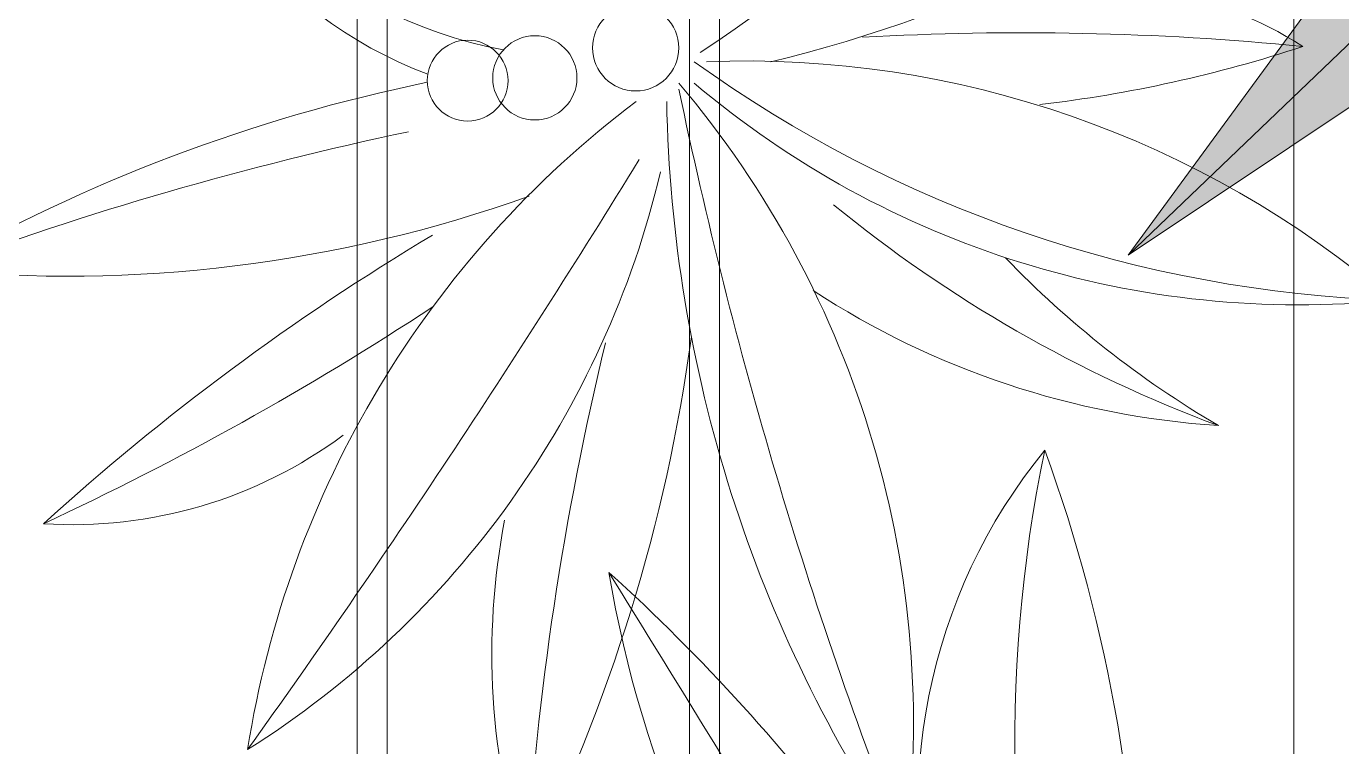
# Model space of a CAD drawing. Header units: millimetres. Extents: x 46644 to 147176, y -1287 to 53383.
# Drawn here: x 98832 to 99267.4, y 51890.9 to 52129.3 of the extents above; entities that cross this region are included whole.
import ezdxf

# ---------------------------------------------------------------- set-up
doc = ezdxf.new("R2010")
doc.units = ezdxf.units.MM
for name, color, linetype, lineweight in [('A-FLOR', 192, 'Continuous', 18), ('A-WALL', 113, 'Continuous', 18), ('G-ANNO-TEXT-1', 130, 'Continuous', 9), ('G-IMPT', 8, 'Continuous', 18), ('L-PLNT', 71, 'Continuous', 18)]:
    doc.layers.add(name, color=color, linetype=linetype, lineweight=lineweight)

# ---------------------------------------------------------------- blocks, each defined once
blk = doc.blocks.new('CAY DUA VAN PHAT - CAY DUA VAN PHAT_dwg-2253781-TKCS_SẢNH - BẬC CẤP 3 - MẶT BẰNG')
at = {"layer": 'G-IMPT'}
for centre, radius in [((-146.76, 465.48), 28.54), ((-126.9, 398.7), 27.88), ((-125.07, 354.24), 26.78)]:
    blk.add_circle(centre, radius, dxfattribs=at)
for centre, radius, start, end in [((5.95, 342.33), 797.16, 32.80883, 72.67027), ((1228.07, 1817.95), 1216.67, 215.97087, 241.57597), ((779.81, 1288.74), 567.56, 199.06916, 255.84865), ((519.72, 537.8), 657.82, 139.40241, 182.22196), ((-816.88, 994.26), 837.6, 324.19163, 358.05796), ((-595.85, 904.41), 619.15, 319.72962, 5.69701), ((-1023.02, 343.34), 910.32, 13.43357, 39.4147), ((93.59, 755.05), 285.25, 147.77658, 188.93687), ((1745.71, 721.87), 1902.48, 174.41125, 183.20325), ((-980.63, 631.94), 877.2, 6.61656, 18.28498), ((-734.13, 1162.59), 893.42, 320.68015, 339.59855), ((-466.22, 1185.69), 660.47, 313.95882, 329.56689), ((-453.71, 887.69), 558.16, 326.90571, 356.24571), ((478.87, -252.08), 1051.7, 89.46131, 109.98389), ((-679.68, 162.7), 637.73, 32.80883, 72.67027), ((311.62, 1657.04), 940.58, 258.21063, 286.24623), ((1139.97, -402.53), 1267.2, 115.21824, 137.85612), ((354.97, 1024.5), 372.19, 230.74454, 286.70355), ((17875.27, -28108.81), 33583.9, 121.033453, 121.755144), ((300.46, -7.06), 656.38, 82.64497, 130.22753), ((-760.74, 3572.92), 3144.94, 281.76683, 291.3553), ((-128.19, 1396.14), 910.32, 271.06337, 304.27673), ((76.52, 1194.14), 756.6, 279.42347, 308.93899), ((-109.01, -621.37), 1134.17, 63.40929, 82.21971), ((-208.71, -123.73), 622.53, 32.2613, 76.62972), ((421.34, 867.87), 667.4, 217.05305, 261.06763), ((-3546.81, -5190.94), 6639.96, 54.408023, 58.453572), ((521.93, 2402.9), 2013.85, 256.40514, 266.49049), ((-904.34, 89.18), 908.72, 354.36811, 19.65628), ((254.56, 841.1), 470.86, 259.15117, 287.81968), ((-437.85, 432.23), 297.42, 282.00401, 349.47), ((1370.35, 1164.74), 1623.62, 210.89916, 222.23434), ((-1680.14, -787.22), 2038.89, 24.96732, 33.2653), ((-401.04, 430.96), 290.72, 274.94295, 339.21406), ((960.91, 550.93), 1107.65, 191.63825, 209.82735), ((2080.78, 773.22), 2219.8, 191.90827, 200.38503), ((-131.34, 92.71), 300.17, 356.31182, 36.63775)]:
    blk.add_arc(centre, radius, start, end, dxfattribs=at)
blk = doc.blocks.new('CAY DUA VAN PHAT - CAY DUA VAN PHAT_dwg-V74-TKCS_SẢNH - BẬC CẤP 3 - MẶT BẰNG')
at = {"layer": 'G-IMPT'}
for centre, radius in [((-146.76, 465.48), 28.54), ((-126.9, 398.7), 27.88), ((-125.07, 354.24), 26.78)]:
    blk.add_circle(centre, radius, dxfattribs=at)
for centre, radius, start, end in [((5.95, 342.33), 797.16, 32.80883, 72.67027), ((1228.07, 1817.95), 1216.67, 215.97087, 241.57597), ((779.81, 1288.74), 567.56, 199.06916, 255.84865), ((519.72, 537.8), 657.82, 139.40241, 182.22196), ((-816.88, 994.26), 837.6, 324.19163, 358.05796), ((-595.85, 904.41), 619.15, 319.72962, 5.69701), ((-1023.02, 343.34), 910.32, 13.43357, 39.4147), ((93.59, 755.05), 285.25, 147.77658, 188.93687), ((1745.71, 721.87), 1902.48, 174.41125, 183.20325), ((-980.63, 631.94), 877.2, 6.61656, 18.28498), ((-734.13, 1162.59), 893.42, 320.68015, 339.59855), ((-466.22, 1185.69), 660.47, 313.95882, 329.56689), ((-453.71, 887.69), 558.16, 326.90571, 356.24571), ((478.87, -252.08), 1051.7, 89.46131, 109.98389), ((-679.68, 162.7), 637.73, 32.80883, 72.67027), ((311.62, 1657.04), 940.58, 258.21063, 286.24623), ((1139.97, -402.53), 1267.2, 115.21824, 137.85612), ((354.97, 1024.5), 372.19, 230.74454, 286.70355), ((17875.27, -28108.81), 33583.9, 121.033453, 121.755144), ((300.46, -7.06), 656.38, 82.64497, 130.22753), ((-760.74, 3572.92), 3144.94, 281.76683, 291.3553), ((-128.19, 1396.14), 910.32, 271.06337, 304.27673), ((76.52, 1194.14), 756.6, 279.42347, 308.93899), ((-109.01, -621.37), 1134.17, 63.40929, 82.21971), ((-208.71, -123.73), 622.53, 32.2613, 76.62972), ((421.34, 867.87), 667.4, 217.05305, 261.06763), ((-3546.81, -5190.94), 6639.96, 54.408023, 58.453572), ((521.93, 2402.9), 2013.85, 256.40514, 266.49049), ((-904.34, 89.18), 908.72, 354.36811, 19.65628), ((254.56, 841.1), 470.86, 259.15117, 287.81968), ((-437.85, 432.23), 297.42, 282.00401, 349.47), ((1370.35, 1164.74), 1623.62, 210.89916, 222.23434), ((-1680.14, -787.22), 2038.89, 24.96732, 33.2653), ((-401.04, 430.96), 290.72, 274.94295, 339.21406), ((960.91, 550.93), 1107.65, 191.63825, 209.82735), ((2080.78, 773.22), 2219.8, 191.90827, 200.38503), ((-131.34, 92.71), 300.17, 356.31182, 36.63775)]:
    blk.add_arc(centre, radius, start, end, dxfattribs=at)
blk = doc.blocks.new('CAY DUA VAN PHAT - CAY DUA VAN PHAT-V75-TKCS_SẢNH - BẬC CẤP 3 - MẶT BẰNG')
at = {"xscale": 0.5, "yscale": 0.5, "zscale": 0.5}
for name in ['CAY DUA VAN PHAT - CAY DUA VAN PHAT_dwg-2253781-TKCS_SẢNH - BẬC CẤP 3 - MẶT BẰNG', 'CAY DUA VAN PHAT - CAY DUA VAN PHAT_dwg-V74-TKCS_SẢNH - BẬC CẤP 3 - MẶT BẰNG']:
    blk.add_blockref(name, (-151.82, -370.52), dxfattribs=at)

msp = doc.modelspace()

# ---------------------------------------------------------------- hatches: boundary and pattern name
at = {"layer": 'G-ANNO-TEXT-1'}
msp.add_hatch(color=256, dxfattribs=at).paths.add_polyline_path([(99196.72, 52053.51), (99323.33, 52138.17), (99286.74, 52176.37)])

# ---------------------------------------------------------------- linework, layer by layer
at = {"layer": 'A-FLOR'}
msp.add_line((99251.59, 50657.93), (99251.59, 52404.99), dxfattribs=at)
at = {"layer": 'A-WALL'}
for p, q in [((98941.52, 50547.93), (98941.52, 52404.99)), ((98951.52, 50557.93), (98951.52, 52404.99)), ((99051.52, 52404.99), (99051.52, 50657.93)), ((99061.52, 52404.99), (99061.52, 50667.93))]:
    msp.add_line(p, q, dxfattribs=at)
at = {"layer": 'G-ANNO-TEXT-1'}
for p, q in [((99196.72, 52053.51), (100042.2, 52863.47)), ((99286.74, 52176.37), (99196.72, 52053.51)), ((99196.72, 52053.51), (99323.33, 52138.17))]:
    msp.add_line(p, q, dxfattribs=at)

# ---------------------------------------------------------------- block references
at = {"layer": 'L-PLNT', "rotation": 269.9999999999997}
msp.add_blockref('CAY DUA VAN PHAT - CAY DUA VAN PHAT-V75-TKCS_SẢNH - BẬC CẤP 3 - MẶT BẰNG', (99171.52, 51896.94), dxfattribs=at)

doc.saveas('drawing.dxf')
